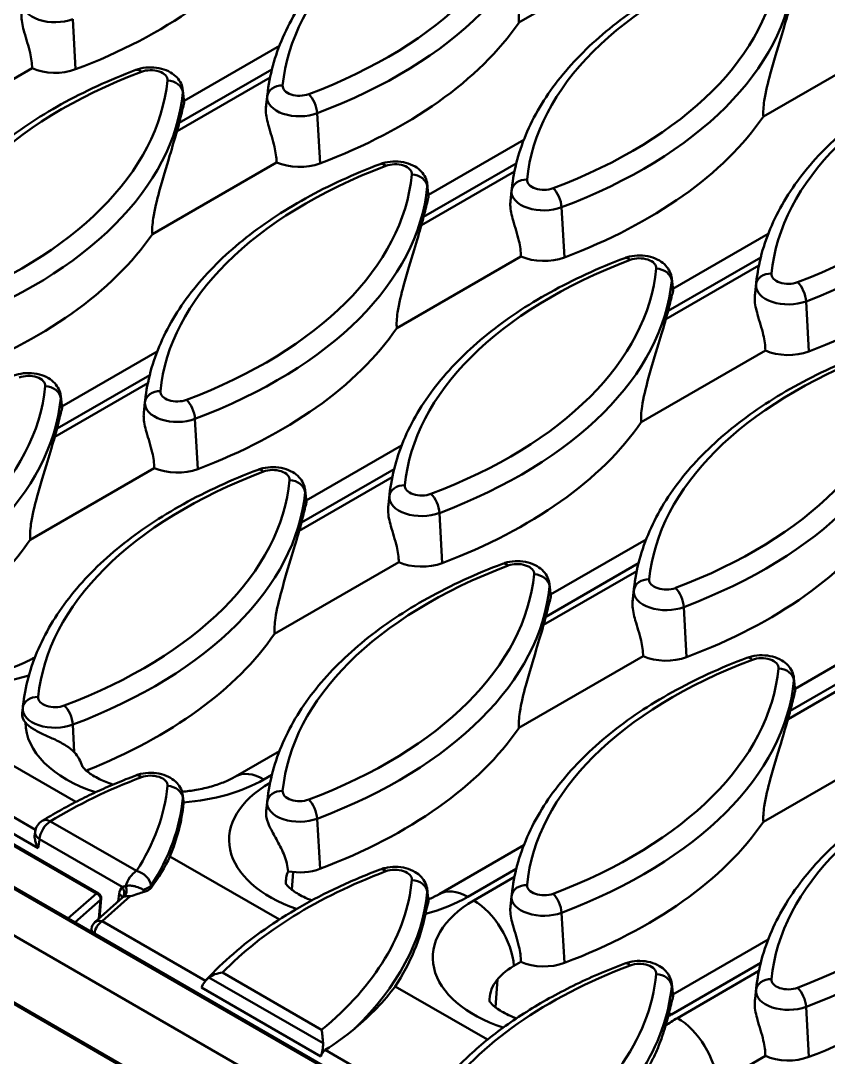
# Model space of a CAD drawing. Header units: millimetres. Extents: x 0 to 2774, y -40 to 1485.
# Drawn here: x 368.42 to 407.35, y 251.98 to 301.97 of the extents above; entities that cross this region are included whole.
import ezdxf

# ---------------------------------------------------------------- set-up
doc = ezdxf.new("R2010")
doc.units = ezdxf.units.MM
doc.header["$LTSCALE"] = 2.5
doc.layers.add('Sichtbar (ISO)', color=7, linetype='Continuous', lineweight=50)
doc.layers.add('Sichtbar schmal (ISO)', color=7, linetype='Continuous', lineweight=50)

msp = doc.modelspace()

# ---------------------------------------------------------------- linework, layer by layer
at = {"layer": 'Sichtbar (ISO)'}
for p, q in [((452.933, 211.197), (276.157, 313.26)), ((274.087, 312.124), (450.864, 210.062)), ((392.441, 301.891), (398.427, 305.347)), ((376.29, 298.11), (380.888, 300.765)), ((404.226, 297.355), (410.212, 300.811)), ((362.978, 296.221), (368.964, 299.677)), ((376.235, 298.613), (376.298, 298.027)), ((380.307, 298.397), (380.255, 297.911)), ((388.075, 293.573), (392.674, 296.229)), ((374.764, 291.685), (380.75, 295.141)), ((388.021, 294.077), (388.084, 293.491)), ((392.092, 293.861), (392.04, 293.375)), ((399.86, 289.037), (404.459, 291.693)), ((386.549, 287.149), (392.535, 290.605)), ((399.806, 289.541), (399.869, 288.955)), ((403.877, 289.325), (403.825, 288.839)), ((370.397, 283.367), (374.996, 286.022)), ((398.334, 282.613), (404.32, 286.069)), ((370.343, 283.871), (370.406, 283.285)), ((374.415, 283.655), (374.362, 283.169)), ((382.182, 278.831), (386.781, 281.486)), ((368.871, 276.943), (374.857, 280.399)), ((382.128, 279.335), (382.191, 278.749)), ((386.2, 279.119), (386.148, 278.633)), ((393.967, 274.295), (398.566, 276.95)), ((380.656, 272.407), (386.642, 275.863)), ((393.913, 274.799), (393.976, 274.213)), ((397.985, 274.583), (397.933, 274.097)), ((405.752, 269.759), (410.351, 272.414)), ((368.949, 271.191), (369.103, 271.28)), ((392.441, 267.871), (398.427, 271.327)), ((405.698, 270.263), (405.761, 269.676)), ((368.522, 268.913), (368.495, 268.656)), ((364.396, 268.15), (371.07, 264.296)), ((378.77, 265.521), (380.888, 266.744)), ((404.226, 263.334), (410.212, 266.79)), ((372.172, 259.883), (361.16, 266.241)), ((376.235, 264.593), (376.263, 264.335)), ((380.307, 264.377), (380.262, 263.958)), ((369.092, 262.751), (369.108, 262.861)), ((388.591, 259.851), (392.674, 262.208)), ((375.613, 261.674), (380.886, 258.629)), ((388.021, 260.057), (388.077, 259.534)), ((373.321, 259.687), (371.987, 258.493)), ((372.218, 258.7), (372.296, 259.646)), ((392.092, 259.841), (392.04, 259.354)), ((371.825, 258.186), (371.805, 258.037)), ((399.86, 255.017), (404.459, 257.672)), ((392.193, 256.387), (392.535, 256.584)), ((399.806, 255.521), (399.869, 254.934)), ((386.472, 255.404), (390.922, 252.834)), ((403.877, 255.305), (403.825, 254.818)), ((402.014, 250.717), (404.32, 252.048))]:
    msp.add_line(p, q, dxfattribs=at)
for centre, radius, start, end in [((369.85, 262.75), 0.75, 121.6295, 171.5298), ((372.047, 259.667), 0.25, 355.3031, 60), ((372.321, 258.12), 0.5, 131.8371, 172.4491)]:
    msp.add_arc(centre, radius, start, end, dxfattribs=at)
for centre, major_axis, ratio, start_param, end_param in [((357.308, 311.756), (25.106, 0), 0.57735, 5.2921, 5.906759), ((369.093, 307.22), (25.106, 0), 0.57735, 5.2921, 5.906759), ((370.071, 300.501), (-1.806, 0), 0.57735, 0.911322, 2.150508), ((351.415, 299.055), (24.887, 0), 0.57735, 6.114898, 6.142932), ((380.878, 302.684), (25.106, 0), 0.57735, 5.2921, 5.906759), ((381.856, 295.965), (-1.806, 0), 0.57735, 0.911322, 2.150508), ((363.2, 294.519), (24.887, 0), 0.57735, 6.114898, 6.142932), ((392.663, 298.147), (25.106, 0), 0.57735, 5.2921, 5.906759), ((351.415, 297.013), (25.106, 0), 0.57735, 5.2921, 5.906759), ((393.641, 291.429), (-1.806, 0), 0.57735, 0.911322, 2.150508), ((374.985, 289.982), (24.887, 0), 0.57735, 6.114898, 6.142932), ((363.2, 292.477), (25.106, 0), 0.57735, 5.2921, 5.906759), ((405.426, 286.893), (-1.806, 0), 0.57735, 0.911322, 2.150508), ((374.985, 287.941), (25.106, 0), 0.57735, 5.2921, 5.906759), ((345.523, 284.312), (24.887, 0), 0.57735, 6.114898, 6.142932), ((375.964, 281.223), (-1.806, 0), 0.57735, 0.911322, 2.150508), ((386.771, 283.405), (25.106, 0), 0.57735, 5.2921, 5.906759), ((357.308, 279.776), (24.887, 0), 0.57735, 6.114898, 6.142932), ((345.523, 282.271), (25.106, 0), 0.57735, 5.426536, 5.906759), ((387.749, 276.687), (-1.806, 0), 0.57735, 0.911322, 2.150508), ((369.093, 275.24), (24.887, 0), 0.57735, 6.114898, 6.142932), ((357.308, 277.735), (25.106, 0), 0.57735, 5.316867, 5.906759), ((399.534, 272.151), (-1.806, 0), 0.57735, 0.911322, 2.150508), ((370.071, 268.522), (-1.587, 0), 0.57735, 6.227073, 6.73289), ((393.334, 267.767), (-24.887, 0), 0.57735, 6.221282, 6.227073), ((380.878, 270.704), (24.887, 0), 0.57735, 6.114898, 6.142932), ((369.093, 273.199), (25.106, 0), 0.57735, 5.2921, 5.906759), ((351.415, 265.034), (24.887, 0), 0.57735, 6.047136, 6.227073), ((374.679, 264.28), (1.587, 0), 0.57735, 6.227073, 6.282575), ((380.878, 268.663), (25.106, 0), 0.57735, 5.2921, 5.906759), ((351.53, 265.887), (-24.79, 1.501), 0.532612, 2.80889, 2.93216), ((385.201, 260.424), (-4, 0), 0.57735, 6.053053, 6.318229), ((381.856, 261.944), (-1.806, 0), 0.57735, 1.261491, 2.150508), ((363.2, 260.498), (24.887, 0), 0.57735, 5.92081, 6.172435), ((392.663, 264.127), (25.106, 0), 0.57735, 5.2921, 5.906759), ((393.641, 257.408), (-1.806, 0), 0.57735, 0.911322, 2.150508), ((395.022, 254.754), (-4, 0), 0.57735, 5.497787, 6.318229), ((363.316, 261.181), (-24.808, 1.502), 0.532612, 2.626455, 2.805448), ((374.985, 255.962), (24.887, 0), 0.57735, 6.111006, 6.14317), ((405.426, 252.872), (-1.806, 0), 0.57735, 0.911322, 2.150508)]:
    msp.add_ellipse(centre, major_axis=major_axis, ratio=ratio, start_param=start_param, end_param=end_param, dxfattribs=at)
for points, knots in [([(391.646, 309.805), (390.365, 309.32), (389.159, 308.766), (386.936, 307.533), (385.919, 306.854), (384.11, 305.389), (383.318, 304.603), (381.988, 302.945), (381.451, 302.073), (380.661, 300.269), (380.408, 299.338), (380.307, 298.397)], [2.9359057, 2.9359057, 2.9359057, 2.9359057, 3.121742, 3.121742, 3.3075784, 3.3075784, 3.4934147, 3.4934147, 3.6792511, 3.6792511, 3.8650875, 3.8650875, 3.8650875, 3.8650875]), ([(393.629, 306.854), (393.53, 306.518), (393.409, 306.111), (393.114, 305.129), (392.932, 304.539), (392.665, 303.553), (392.543, 303.071), (392.461, 302.512), (392.445, 302.372), (392.432, 302.113), (392.433, 301.993), (392.441, 301.891)], [3.485316, 3.485316, 3.485316, 3.485316, 3.831228, 3.831228, 4.242869, 4.242869, 4.503948, 4.503948, 4.581698, 4.581698, 4.653464, 4.653464, 4.653464, 4.653464]), ([(403.431, 305.269), (402.15, 304.784), (400.944, 304.23), (398.721, 302.997), (397.704, 302.318), (395.895, 300.853), (395.103, 300.067), (393.773, 298.409), (393.236, 297.537), (392.446, 295.733), (392.193, 294.801), (392.092, 293.861)], [2.9359057, 2.9359057, 2.9359057, 2.9359057, 3.121742, 3.121742, 3.3075784, 3.3075784, 3.4934147, 3.4934147, 3.6792511, 3.6792511, 3.8650875, 3.8650875, 3.8650875, 3.8650875]), ([(368.964, 299.677), (368.962, 299.912), (368.926, 300.167), (368.79, 300.757), (368.677, 301.095), (368.553, 301.533), (368.519, 301.663), (368.47, 301.917), (368.454, 302.04), (368.45, 302.208), (368.451, 302.267), (368.457, 302.325)], [0.0433649, 0.0433649, 0.0433649, 0.0433649, 0.199966, 0.199966, 0.399932, 0.399932, 0.4756007, 0.4756007, 0.5512693, 0.5512693, 0.5929939, 0.5929939, 0.5929939, 0.5929939]), ([(405.414, 302.318), (405.315, 301.982), (405.194, 301.575), (404.899, 300.592), (404.717, 300.002), (404.45, 299.017), (404.328, 298.535), (404.247, 297.976), (404.231, 297.836), (404.217, 297.577), (404.218, 297.457), (404.226, 297.355)], [3.485316, 3.485316, 3.485316, 3.485316, 3.831228, 3.831228, 4.242869, 4.242869, 4.503948, 4.503948, 4.581698, 4.581698, 4.653464, 4.653464, 4.653464, 4.653464]), ([(415.216, 300.732), (413.935, 300.248), (412.729, 299.694), (410.506, 298.46), (409.489, 297.781), (407.68, 296.317), (406.888, 295.531), (405.558, 293.873), (405.021, 293), (404.231, 291.197), (403.978, 290.265), (403.877, 289.325)], [2.9359057, 2.9359057, 2.9359057, 2.9359057, 3.121742, 3.121742, 3.3075784, 3.3075784, 3.4934147, 3.4934147, 3.6792511, 3.6792511, 3.8650875, 3.8650875, 3.8650875, 3.8650875]), ([(373.968, 299.598), (372.687, 299.114), (371.481, 298.56), (369.258, 297.326), (368.241, 296.647), (366.432, 295.183), (365.64, 294.397), (364.31, 292.739), (363.773, 291.866), (362.983, 290.063), (362.731, 289.131), (362.63, 288.191)], [2.9359057, 2.9359057, 2.9359057, 2.9359057, 3.121742, 3.121742, 3.3075784, 3.3075784, 3.4934147, 3.4934147, 3.6792511, 3.6792511, 3.8650875, 3.8650875, 3.8650875, 3.8650875]), ([(376.235, 298.613), (376.223, 298.729), (376.19, 298.841), (376.093, 299.052), (376.025, 299.148), (375.857, 299.332), (375.753, 299.412), (375.504, 299.56), (375.357, 299.617), (375.04, 299.7), (374.87, 299.722), (374.53, 299.725), (374.361, 299.707), (374.119, 299.65), (374.043, 299.627), (373.968, 299.598)], [0.847302, 0.847302, 0.847302, 0.847302, 1.046181, 1.046181, 1.270532, 1.270532, 1.556044, 1.556044, 1.929065, 1.929065, 2.339587, 2.339587, 2.746954, 2.746954, 2.935906, 2.935906, 2.935906, 2.935906]), ([(376.292, 297.978), (376.289, 297.968), (376.286, 297.958), (376.235, 297.776), (376.172, 297.511), (376.087, 297.165), (376.073, 297.107), (376.058, 297.046)], [0.7095826, 0.7095826, 0.7095826, 0.7095826, 0.7301099, 0.7301099, 1.0546565, 1.0546565, 1.1167, 1.1167, 1.1167, 1.1167]), ([(380.75, 295.141), (380.747, 295.376), (380.711, 295.631), (380.575, 296.221), (380.462, 296.559), (380.338, 296.997), (380.305, 297.127), (380.255, 297.38), (380.24, 297.504), (380.235, 297.672), (380.237, 297.731), (380.242, 297.789)], [0.0433649, 0.0433649, 0.0433649, 0.0433649, 0.199966, 0.199966, 0.399932, 0.399932, 0.4756007, 0.4756007, 0.5512693, 0.5512693, 0.5929939, 0.5929939, 0.5929939, 0.5929939]), ([(380.242, 297.789), (380.245, 297.819), (380.248, 297.848), (380.253, 297.889), (380.254, 297.9), (380.255, 297.911)], [0.70958265, 0.70958265, 0.70958265, 0.70958265, 0.73010989, 0.73010989, 0.73801389, 0.73801389, 0.73801389, 0.73801389]), ([(375.951, 296.648), (375.852, 296.312), (375.731, 295.905), (375.436, 294.922), (375.255, 294.332), (374.987, 293.347), (374.866, 292.865), (374.784, 292.306), (374.768, 292.166), (374.754, 291.907), (374.755, 291.787), (374.764, 291.685)], [3.485316, 3.485316, 3.485316, 3.485316, 3.831228, 3.831228, 4.242869, 4.242869, 4.503948, 4.503948, 4.581698, 4.581698, 4.653464, 4.653464, 4.653464, 4.653464]), ([(385.753, 295.062), (384.472, 294.578), (383.266, 294.024), (381.043, 292.79), (380.026, 292.111), (378.217, 290.646), (377.425, 289.861), (376.096, 288.203), (375.559, 287.33), (374.768, 285.527), (374.516, 284.595), (374.415, 283.655)], [2.9359057, 2.9359057, 2.9359057, 2.9359057, 3.121742, 3.121742, 3.3075784, 3.3075784, 3.4934147, 3.4934147, 3.6792511, 3.6792511, 3.8650875, 3.8650875, 3.8650875, 3.8650875]), ([(388.021, 294.077), (388.008, 294.193), (387.975, 294.305), (387.878, 294.516), (387.81, 294.612), (387.642, 294.796), (387.538, 294.876), (387.289, 295.023), (387.142, 295.081), (386.825, 295.164), (386.655, 295.186), (386.315, 295.189), (386.146, 295.171), (385.904, 295.114), (385.828, 295.091), (385.753, 295.062)], [0.847302, 0.847302, 0.847302, 0.847302, 1.046181, 1.046181, 1.270532, 1.270532, 1.556044, 1.556044, 1.929065, 1.929065, 2.339587, 2.339587, 2.746954, 2.746954, 2.935906, 2.935906, 2.935906, 2.935906]), ([(388.077, 293.442), (388.074, 293.432), (388.071, 293.422), (388.02, 293.24), (387.957, 292.975), (387.872, 292.629), (387.858, 292.57), (387.843, 292.51)], [0.7095826, 0.7095826, 0.7095826, 0.7095826, 0.7301099, 0.7301099, 1.0546565, 1.0546565, 1.1167, 1.1167, 1.1167, 1.1167]), ([(392.535, 290.605), (392.532, 290.84), (392.496, 291.095), (392.361, 291.685), (392.247, 292.023), (392.123, 292.461), (392.09, 292.591), (392.04, 292.844), (392.025, 292.967), (392.02, 293.136), (392.022, 293.195), (392.027, 293.253)], [0.0433649, 0.0433649, 0.0433649, 0.0433649, 0.199966, 0.199966, 0.399932, 0.399932, 0.4756007, 0.4756007, 0.5512693, 0.5512693, 0.5929939, 0.5929939, 0.5929939, 0.5929939]), ([(392.027, 293.253), (392.03, 293.283), (392.033, 293.312), (392.038, 293.353), (392.039, 293.364), (392.04, 293.375)], [0.70958265, 0.70958265, 0.70958265, 0.70958265, 0.73010989, 0.73010989, 0.73801389, 0.73801389, 0.73801389, 0.73801389]), ([(387.736, 292.112), (387.637, 291.776), (387.516, 291.369), (387.221, 290.386), (387.04, 289.796), (386.772, 288.811), (386.651, 288.329), (386.569, 287.77), (386.553, 287.629), (386.539, 287.37), (386.54, 287.251), (386.549, 287.149)], [3.485316, 3.485316, 3.485316, 3.485316, 3.831228, 3.831228, 4.242869, 4.242869, 4.503948, 4.503948, 4.581698, 4.581698, 4.653464, 4.653464, 4.653464, 4.653464]), ([(397.538, 290.526), (396.257, 290.042), (395.051, 289.488), (392.828, 288.254), (391.812, 287.575), (390.003, 286.11), (389.21, 285.325), (387.881, 283.667), (387.344, 282.794), (386.553, 280.991), (386.301, 280.059), (386.2, 279.119)], [2.9359057, 2.9359057, 2.9359057, 2.9359057, 3.121742, 3.121742, 3.3075784, 3.3075784, 3.4934147, 3.4934147, 3.6792511, 3.6792511, 3.8650875, 3.8650875, 3.8650875, 3.8650875]), ([(399.806, 289.541), (399.793, 289.657), (399.761, 289.769), (399.663, 289.98), (399.596, 290.076), (399.427, 290.26), (399.323, 290.34), (399.074, 290.487), (398.927, 290.545), (398.61, 290.628), (398.44, 290.65), (398.1, 290.653), (397.931, 290.635), (397.689, 290.577), (397.613, 290.555), (397.538, 290.526)], [0.847302, 0.847302, 0.847302, 0.847302, 1.046181, 1.046181, 1.270532, 1.270532, 1.556044, 1.556044, 1.929065, 1.929065, 2.339587, 2.339587, 2.746954, 2.746954, 2.935906, 2.935906, 2.935906, 2.935906]), ([(399.863, 288.906), (399.86, 288.896), (399.857, 288.886), (399.805, 288.704), (399.742, 288.439), (399.658, 288.092), (399.643, 288.034), (399.629, 287.974)], [0.7095826, 0.7095826, 0.7095826, 0.7095826, 0.7301099, 0.7301099, 1.0546565, 1.0546565, 1.1167, 1.1167, 1.1167, 1.1167]), ([(404.32, 286.069), (404.317, 286.304), (404.281, 286.559), (404.146, 287.149), (404.032, 287.487), (403.909, 287.925), (403.875, 288.055), (403.825, 288.308), (403.81, 288.431), (403.805, 288.6), (403.807, 288.659), (403.813, 288.717)], [0.0433649, 0.0433649, 0.0433649, 0.0433649, 0.199966, 0.199966, 0.399932, 0.399932, 0.4756007, 0.4756007, 0.5512693, 0.5512693, 0.5929939, 0.5929939, 0.5929939, 0.5929939]), ([(403.813, 288.717), (403.816, 288.747), (403.819, 288.776), (403.823, 288.817), (403.824, 288.828), (403.825, 288.839)], [0.70958265, 0.70958265, 0.70958265, 0.70958265, 0.73010989, 0.73010989, 0.73801389, 0.73801389, 0.73801389, 0.73801389]), ([(399.521, 287.576), (399.422, 287.24), (399.302, 286.833), (399.006, 285.85), (398.825, 285.26), (398.557, 284.275), (398.436, 283.793), (398.354, 283.234), (398.338, 283.093), (398.324, 282.834), (398.325, 282.715), (398.334, 282.613)], [3.485316, 3.485316, 3.485316, 3.485316, 3.831228, 3.831228, 4.242869, 4.242869, 4.503948, 4.503948, 4.581698, 4.581698, 4.653464, 4.653464, 4.653464, 4.653464]), ([(409.323, 285.99), (408.042, 285.506), (406.836, 284.952), (404.613, 283.718), (403.597, 283.039), (401.788, 281.574), (400.995, 280.788), (399.666, 279.13), (399.129, 278.258), (398.339, 276.454), (398.086, 275.523), (397.985, 274.583)], [2.9359057, 2.9359057, 2.9359057, 2.9359057, 3.121742, 3.121742, 3.3075784, 3.3075784, 3.4934147, 3.4934147, 3.6792511, 3.6792511, 3.8650875, 3.8650875, 3.8650875, 3.8650875]), ([(370.343, 283.871), (370.33, 283.987), (370.298, 284.099), (370.2, 284.309), (370.133, 284.406), (369.965, 284.59), (369.86, 284.669), (369.612, 284.817), (369.464, 284.875), (369.147, 284.958), (368.977, 284.98), (368.638, 284.983), (368.468, 284.965), (368.226, 284.907), (368.15, 284.884), (368.076, 284.856)], [0.847302, 0.847302, 0.847302, 0.847302, 1.046181, 1.046181, 1.270532, 1.270532, 1.556044, 1.556044, 1.929065, 1.929065, 2.339587, 2.339587, 2.746954, 2.746954, 2.935906, 2.935906, 2.935906, 2.935906]), ([(370.4, 283.236), (370.397, 283.226), (370.394, 283.215), (370.342, 283.034), (370.279, 282.769), (370.195, 282.422), (370.181, 282.364), (370.166, 282.304)], [0.7095826, 0.7095826, 0.7095826, 0.7095826, 0.7301099, 0.7301099, 1.0546565, 1.0546565, 1.1167, 1.1167, 1.1167, 1.1167]), ([(374.857, 280.399), (374.854, 280.634), (374.818, 280.889), (374.683, 281.479), (374.569, 281.817), (374.446, 282.255), (374.412, 282.385), (374.362, 282.638), (374.347, 282.761), (374.342, 282.929), (374.344, 282.989), (374.35, 283.047)], [0.0433649, 0.0433649, 0.0433649, 0.0433649, 0.199966, 0.199966, 0.399932, 0.399932, 0.4756007, 0.4756007, 0.5512693, 0.5512693, 0.5929939, 0.5929939, 0.5929939, 0.5929939]), ([(374.35, 283.047), (374.353, 283.077), (374.356, 283.106), (374.36, 283.146), (374.361, 283.158), (374.362, 283.169)], [0.70958265, 0.70958265, 0.70958265, 0.70958265, 0.73010989, 0.73010989, 0.73801389, 0.73801389, 0.73801389, 0.73801389]), ([(370.059, 281.906), (369.96, 281.569), (369.839, 281.162), (369.543, 280.18), (369.362, 279.59), (369.095, 278.605), (368.973, 278.123), (368.891, 277.564), (368.875, 277.423), (368.861, 277.164), (368.862, 277.045), (368.871, 276.943)], [3.485316, 3.485316, 3.485316, 3.485316, 3.831228, 3.831228, 4.242869, 4.242869, 4.503948, 4.503948, 4.581698, 4.581698, 4.653464, 4.653464, 4.653464, 4.653464]), ([(382.128, 279.335), (382.116, 279.451), (382.083, 279.563), (381.986, 279.773), (381.918, 279.869), (381.75, 280.054), (381.645, 280.133), (381.397, 280.281), (381.249, 280.339), (380.932, 280.422), (380.762, 280.443), (380.423, 280.447), (380.253, 280.429), (380.011, 280.371), (379.935, 280.348), (379.861, 280.32)], [0.847302, 0.847302, 0.847302, 0.847302, 1.046181, 1.046181, 1.270532, 1.270532, 1.556044, 1.556044, 1.929065, 1.929065, 2.339587, 2.339587, 2.746954, 2.746954, 2.935906, 2.935906, 2.935906, 2.935906]), ([(379.861, 280.32), (378.58, 279.836), (377.373, 279.281), (375.151, 278.048), (374.134, 277.369), (372.325, 275.904), (371.532, 275.118), (370.203, 273.46), (369.666, 272.588), (368.876, 270.784), (368.623, 269.853), (368.522, 268.913)], [2.9359057, 2.9359057, 2.9359057, 2.9359057, 3.121742, 3.121742, 3.3075784, 3.3075784, 3.4934147, 3.4934147, 3.6792511, 3.6792511, 3.8650875, 3.8650875, 3.8650875, 3.8650875]), ([(382.185, 278.7), (382.182, 278.69), (382.179, 278.679), (382.127, 278.498), (382.064, 278.233), (381.98, 277.886), (381.966, 277.828), (381.951, 277.768)], [0.7095826, 0.7095826, 0.7095826, 0.7095826, 0.7301099, 0.7301099, 1.0546565, 1.0546565, 1.1167, 1.1167, 1.1167, 1.1167]), ([(386.642, 275.863), (386.639, 276.098), (386.603, 276.353), (386.468, 276.943), (386.354, 277.281), (386.231, 277.719), (386.197, 277.849), (386.147, 278.102), (386.132, 278.225), (386.127, 278.393), (386.129, 278.453), (386.135, 278.511)], [0.0433649, 0.0433649, 0.0433649, 0.0433649, 0.199966, 0.199966, 0.399932, 0.399932, 0.4756007, 0.4756007, 0.5512693, 0.5512693, 0.5929939, 0.5929939, 0.5929939, 0.5929939]), ([(386.135, 278.511), (386.138, 278.54), (386.141, 278.57), (386.145, 278.61), (386.146, 278.622), (386.148, 278.633)], [0.70958265, 0.70958265, 0.70958265, 0.70958265, 0.73010989, 0.73010989, 0.73801389, 0.73801389, 0.73801389, 0.73801389]), ([(381.844, 277.37), (381.745, 277.033), (381.624, 276.626), (381.328, 275.644), (381.147, 275.054), (380.88, 274.069), (380.758, 273.587), (380.676, 273.028), (380.66, 272.887), (380.647, 272.628), (380.648, 272.509), (380.656, 272.407)], [3.485316, 3.485316, 3.485316, 3.485316, 3.831228, 3.831228, 4.242869, 4.242869, 4.503948, 4.503948, 4.581698, 4.581698, 4.653464, 4.653464, 4.653464, 4.653464]), ([(391.646, 275.784), (390.365, 275.3), (389.159, 274.745), (386.936, 273.512), (385.919, 272.833), (384.11, 271.368), (383.318, 270.582), (381.988, 268.924), (381.451, 268.052), (380.661, 266.248), (380.408, 265.317), (380.307, 264.377)], [2.9359057, 2.9359057, 2.9359057, 2.9359057, 3.121742, 3.121742, 3.3075784, 3.3075784, 3.4934147, 3.4934147, 3.6792511, 3.6792511, 3.8650875, 3.8650875, 3.8650875, 3.8650875]), ([(393.913, 274.799), (393.901, 274.915), (393.868, 275.026), (393.771, 275.237), (393.703, 275.333), (393.535, 275.517), (393.43, 275.597), (393.182, 275.745), (393.034, 275.803), (392.718, 275.886), (392.547, 275.907), (392.208, 275.911), (392.038, 275.893), (391.796, 275.835), (391.721, 275.812), (391.646, 275.784)], [0.847302, 0.847302, 0.847302, 0.847302, 1.046181, 1.046181, 1.270532, 1.270532, 1.556044, 1.556044, 1.929065, 1.929065, 2.339587, 2.339587, 2.746954, 2.746954, 2.935906, 2.935906, 2.935906, 2.935906]), ([(393.97, 274.164), (393.967, 274.154), (393.964, 274.143), (393.912, 273.962), (393.849, 273.696), (393.765, 273.35), (393.751, 273.292), (393.736, 273.231)], [0.7095826, 0.7095826, 0.7095826, 0.7095826, 0.7301099, 0.7301099, 1.0546565, 1.0546565, 1.1167, 1.1167, 1.1167, 1.1167]), ([(398.427, 271.327), (398.424, 271.562), (398.389, 271.817), (398.253, 272.407), (398.139, 272.745), (398.016, 273.183), (397.982, 273.313), (397.933, 273.566), (397.917, 273.689), (397.912, 273.857), (397.914, 273.917), (397.92, 273.975)], [0.0433649, 0.0433649, 0.0433649, 0.0433649, 0.199966, 0.199966, 0.399932, 0.399932, 0.4756007, 0.4756007, 0.5512693, 0.5512693, 0.5929939, 0.5929939, 0.5929939, 0.5929939]), ([(397.92, 273.975), (397.923, 274.004), (397.926, 274.034), (397.93, 274.074), (397.932, 274.086), (397.933, 274.097)], [0.70958265, 0.70958265, 0.70958265, 0.70958265, 0.73010989, 0.73010989, 0.73801389, 0.73801389, 0.73801389, 0.73801389]), ([(393.629, 272.833), (393.53, 272.497), (393.409, 272.09), (393.114, 271.108), (392.932, 270.518), (392.665, 269.532), (392.543, 269.05), (392.461, 268.492), (392.445, 268.351), (392.432, 268.092), (392.433, 267.973), (392.441, 267.871)], [3.485316, 3.485316, 3.485316, 3.485316, 3.831228, 3.831228, 4.242869, 4.242869, 4.503948, 4.503948, 4.581698, 4.581698, 4.653464, 4.653464, 4.653464, 4.653464]), ([(361.544, 271.711), (361.544, 271.711), (361.587, 271.63), (361.828, 271.412), (361.982, 271.298), (362.393, 271.063), (362.652, 270.943), (363.269, 270.724), (363.632, 270.627), (364.43, 270.482), (364.866, 270.436), (365.759, 270.411), (366.215, 270.433), (367.082, 270.542), (367.492, 270.628), (368.21, 270.841), (368.521, 270.967), (368.836, 271.128), (368.894, 271.159), (368.949, 271.191)], [4.199063, 4.199063, 4.199063, 4.199063, 4.496327, 4.496327, 4.717841, 4.717841, 4.946765, 4.946765, 5.19141, 5.19141, 5.44899, 5.44899, 5.712383, 5.712383, 5.972998, 5.972998, 6.222333, 6.222333, 6.283185, 6.283185, 6.283185, 6.283185]), ([(403.431, 271.248), (402.15, 270.764), (400.944, 270.209), (398.721, 268.976), (397.704, 268.297), (395.895, 266.832), (395.103, 266.046), (393.773, 264.388), (393.236, 263.516), (392.446, 261.712), (392.193, 260.781), (392.092, 259.841)], [2.9359057, 2.9359057, 2.9359057, 2.9359057, 3.121742, 3.121742, 3.3075784, 3.3075784, 3.4934147, 3.4934147, 3.6792511, 3.6792511, 3.8650875, 3.8650875, 3.8650875, 3.8650875]), ([(405.698, 270.263), (405.686, 270.379), (405.653, 270.49), (405.556, 270.701), (405.488, 270.797), (405.32, 270.981), (405.216, 271.061), (404.967, 271.209), (404.819, 271.267), (404.503, 271.35), (404.332, 271.371), (403.993, 271.375), (403.824, 271.357), (403.582, 271.299), (403.506, 271.276), (403.431, 271.248)], [0.847302, 0.847302, 0.847302, 0.847302, 1.046181, 1.046181, 1.270532, 1.270532, 1.556044, 1.556044, 1.929065, 1.929065, 2.339587, 2.339587, 2.746954, 2.746954, 2.935906, 2.935906, 2.935906, 2.935906]), ([(405.755, 269.628), (405.752, 269.618), (405.749, 269.607), (405.697, 269.425), (405.634, 269.16), (405.55, 268.814), (405.536, 268.756), (405.521, 268.695)], [0.7095826, 0.7095826, 0.7095826, 0.7095826, 0.7301099, 0.7301099, 1.0546565, 1.0546565, 1.1167, 1.1167, 1.1167, 1.1167]), ([(371, 266.695), (370.89, 266.809), (370.759, 266.913), (370.446, 267.114), (370.266, 267.208), (369.889, 267.387), (369.702, 267.468), (369.334, 267.64), (369.161, 267.727), (368.857, 267.916), (368.732, 268.016), (368.641, 268.123)], [-0.6332919, -0.6332919, -0.6332919, -0.6332919, -0.5050891, -0.5050891, -0.3704754, -0.3704754, -0.2477126, -0.2477126, -0.1244713, -0.1244713, 0, 0, 0, 0]), ([(405.414, 268.297), (405.315, 267.961), (405.194, 267.554), (404.899, 266.572), (404.717, 265.982), (404.45, 264.996), (404.328, 264.514), (404.247, 263.956), (404.231, 263.815), (404.217, 263.556), (404.218, 263.437), (404.226, 263.334)], [3.485316, 3.485316, 3.485316, 3.485316, 3.831228, 3.831228, 4.242869, 4.242869, 4.503948, 4.503948, 4.581698, 4.581698, 4.653464, 4.653464, 4.653464, 4.653464]), ([(371.37, 266.033), (371.337, 266.152), (371.293, 266.263), (371.172, 266.489), (371.092, 266.599), (371, 266.695)], [-0.4833073, -0.4833073, -0.4833073, -0.4833073, -0.3904475, -0.3904475, -0.2810447, -0.2810447, -0.2810447, -0.2810447]), ([(415.216, 266.712), (413.935, 266.228), (412.729, 265.673), (410.506, 264.44), (409.489, 263.761), (407.68, 262.296), (406.888, 261.51), (405.558, 259.852), (405.021, 258.98), (404.231, 257.176), (403.978, 256.245), (403.877, 255.305)], [2.9359057, 2.9359057, 2.9359057, 2.9359057, 3.121742, 3.121742, 3.3075784, 3.3075784, 3.4934147, 3.4934147, 3.6792511, 3.6792511, 3.8650875, 3.8650875, 3.8650875, 3.8650875]), ([(371.365, 266.041), (371.365, 266.041), (371.372, 266.028), (371.428, 265.951), (371.513, 265.854), (371.795, 265.636), (371.981, 265.517), (372.402, 265.308), (372.621, 265.217), (372.864, 265.135)], [4.1990628, 4.1990628, 4.1990628, 4.1990628, 4.3250479, 4.3250479, 4.566852, 4.566852, 4.7885364, 4.7885364, 4.9701983, 4.9701983, 4.9701983, 4.9701983]), ([(373.968, 265.578), (373.64, 265.454), (373.317, 265.325), (372.681, 265.059), (372.368, 264.921), (371.754, 264.638), (371.452, 264.491), (370.861, 264.19), (370.571, 264.036), (370.004, 263.718), (369.727, 263.555), (369.456, 263.389)], [2.9359057, 2.9359057, 2.9359057, 2.9359057, 2.9835044, 2.9835044, 3.0311031, 3.0311031, 3.0787018, 3.0787018, 3.1263006, 3.1263006, 3.1738993, 3.1738993, 3.1738993, 3.1738993]), ([(376.235, 264.593), (376.223, 264.709), (376.19, 264.82), (376.093, 265.031), (376.025, 265.127), (375.857, 265.311), (375.753, 265.391), (375.504, 265.539), (375.357, 265.596), (375.04, 265.68), (374.87, 265.701), (374.53, 265.704), (374.361, 265.686), (374.119, 265.629), (374.043, 265.606), (373.968, 265.578)], [0.847302, 0.847302, 0.847302, 0.847302, 1.046181, 1.046181, 1.270532, 1.270532, 1.556044, 1.556044, 1.929065, 1.929065, 2.339587, 2.339587, 2.746954, 2.746954, 2.935906, 2.935906, 2.935906, 2.935906]), ([(376.195, 264.787), (376.429, 264.809), (376.659, 264.84), (377.139, 264.925), (377.387, 264.983), (377.85, 265.115), (378.065, 265.191), (378.452, 265.351), (378.624, 265.436), (378.77, 265.521)], [5.657149, 5.657149, 5.657149, 5.657149, 5.7961465, 5.7961465, 5.9584928, 5.9584928, 6.120839, 6.120839, 6.2831853, 6.2831853, 6.2831853, 6.2831853]), ([(381.306, 260.951), (381.288, 261.198), (381.228, 261.446), (381.039, 261.948), (380.916, 262.187), (380.671, 262.632), (380.558, 262.828), (380.376, 263.199), (380.307, 263.371), (380.249, 263.648), (380.242, 263.754), (380.252, 263.854)], [-0.8028568, -0.8028568, -0.8028568, -0.8028568, -0.6584977, -0.6584977, -0.5104137, -0.5104137, -0.376274, -0.376274, -0.2487387, -0.2487387, -0.1636319, -0.1636319, -0.1636319, -0.1636319]), ([(369.092, 262.751), (369.09, 262.741), (369.089, 262.731), (369.08, 262.644), (369.087, 262.559), (369.117, 262.406), (369.137, 262.339), (369.188, 262.204), (369.219, 262.137), (369.256, 262.071), (369.257, 262.07), (369.257, 262.069)], [-0.1520548, -0.1520548, -0.1520548, -0.1520548, -0.1446303, -0.1446303, -0.0885163, -0.0885163, -0.0448317, -0.0448317, 0, 0, 0.0006727, 0.0006727, 0.0006727, 0.0006727]), ([(385.753, 261.042), (385.058, 260.779), (384.385, 260.496), (383.09, 259.89), (382.467, 259.568), (381.279, 258.887), (380.713, 258.529), (379.644, 257.779), (379.14, 257.387), (378.201, 256.573), (377.765, 256.151), (377.365, 255.715)], [2.9359057, 2.9359057, 2.9359057, 2.9359057, 3.0367217, 3.0367217, 3.1375378, 3.1375378, 3.2383538, 3.2383538, 3.3391699, 3.3391699, 3.4399859, 3.4399859, 3.4399859, 3.4399859]), ([(388.021, 260.057), (388.008, 260.173), (387.975, 260.284), (387.878, 260.495), (387.81, 260.591), (387.642, 260.775), (387.538, 260.855), (387.289, 261.003), (387.142, 261.06), (386.825, 261.144), (386.655, 261.165), (386.315, 261.168), (386.146, 261.15), (385.904, 261.093), (385.828, 261.07), (385.753, 261.042)], [0.847302, 0.847302, 0.847302, 0.847302, 1.046181, 1.046181, 1.270532, 1.270532, 1.556044, 1.556044, 1.929065, 1.929065, 2.339587, 2.339587, 2.746954, 2.746954, 2.935906, 2.935906, 2.935906, 2.935906]), ([(374.362, 259.964), (374.353, 259.961), (374.345, 259.958), (374.254, 259.925), (374.152, 259.89), (373.936, 259.818), (373.817, 259.782), (373.701, 259.754), (373.7, 259.753), (373.699, 259.753)], [0.0276111, 0.0276111, 0.0276111, 0.0276111, 0.0340965, 0.0340965, 0.0983497, 0.0983497, 0.1925883, 0.1925883, 0.1935931, 0.1935931, 0.1935931, 0.1935931]), ([(374.325, 260.067), (374.325, 260.066), (374.325, 260.066), (374.338, 260.031), (374.349, 259.997), (374.362, 259.964)], [-0.00057005, -0.00057005, -0.00057005, -0.00057005, 0, 0, 0.02527959, 0.02527959, 0.02527959, 0.02527959]), ([(374.362, 259.964), (374.431, 259.981), (374.493, 260.004), (374.613, 260.067), (374.665, 260.109), (374.7, 260.156)], [-0.1055366, -0.1055366, -0.1055366, -0.1055366, -0.0583954, -0.0583954, 0, 0, 0, 0]), ([(381.186, 260.371), (381.186, 260.371), (381.187, 260.371), (381.193, 260.358), (381.23, 260.297), (381.411, 260.12), (381.55, 260.009), (381.929, 259.777), (382.171, 259.657), (382.452, 259.549)], [4.1990628, 4.1990628, 4.1990628, 4.1990628, 4.226799, 4.226799, 4.4620125, 4.4620125, 4.6847309, 4.6847309, 4.9102173, 4.9102173, 4.9102173, 4.9102173]), ([(373.325, 259.691), (373.325, 259.691), (373.325, 259.691), (373.324, 259.69), (373.324, 259.69), (373.323, 259.689), (373.323, 259.689), (373.322, 259.688), (373.322, 259.688), (373.322, 259.688), (373.321, 259.687), (373.321, 259.687)], [0.32553392, 0.32553392, 0.32553392, 0.32553392, 0.32819162, 0.32819162, 0.33084932, 0.33084932, 0.33350702, 0.33350702, 0.33616472, 0.33616472, 0.33882242, 0.33882242, 0.33882242, 0.33882242]), ([(373.325, 259.691), (373.327, 259.693), (373.328, 259.695), (373.328, 259.695), (373.328, 259.695), (373.328, 259.695)], [-0.5233686, -0.5233686, -0.5233686, -0.5233686, -0.4228944, -0.4228944, -0.4156216, -0.4156216, -0.4156216, -0.4156216]), ([(388.07, 259.597), (388.088, 259.604), (388.105, 259.612), (388.166, 259.638), (388.209, 259.657), (388.292, 259.695), (388.333, 259.714), (388.411, 259.753), (388.449, 259.773), (388.522, 259.812), (388.557, 259.831), (388.591, 259.851)], [6.1182184, 6.1182184, 6.1182184, 6.1182184, 6.1329599, 6.1329599, 6.1705163, 6.1705163, 6.2080726, 6.2080726, 6.245629, 6.245629, 6.2831853, 6.2831853, 6.2831853, 6.2831853]), ([(392.535, 256.584), (392.532, 256.819), (392.496, 257.075), (392.361, 257.664), (392.247, 258.003), (392.123, 258.44), (392.09, 258.57), (392.04, 258.824), (392.025, 258.947), (392.02, 259.115), (392.022, 259.174), (392.027, 259.232)], [0.0433649, 0.0433649, 0.0433649, 0.0433649, 0.199966, 0.199966, 0.399932, 0.399932, 0.4756007, 0.4756007, 0.5512693, 0.5512693, 0.5929939, 0.5929939, 0.5929939, 0.5929939]), ([(392.027, 259.232), (392.03, 259.262), (392.033, 259.291), (392.038, 259.332), (392.039, 259.343), (392.04, 259.354)], [0.70958265, 0.70958265, 0.70958265, 0.70958265, 0.73010989, 0.73010989, 0.73801389, 0.73801389, 0.73801389, 0.73801389]), ([(397.538, 256.506), (396.674, 256.179), (395.845, 255.821), (394.265, 255.045), (393.516, 254.627), (392.108, 253.738), (391.451, 253.267), (390.238, 252.275), (389.682, 251.756), (388.684, 250.674), (388.24, 250.112), (387.857, 249.533)], [2.9359057, 2.9359057, 2.9359057, 2.9359057, 3.0612327, 3.0612327, 3.1865597, 3.1865597, 3.3118867, 3.3118867, 3.4372137, 3.4372137, 3.5625408, 3.5625408, 3.5625408, 3.5625408]), ([(399.806, 255.521), (399.793, 255.637), (399.761, 255.748), (399.663, 255.959), (399.596, 256.055), (399.427, 256.239), (399.323, 256.319), (399.074, 256.467), (398.927, 256.524), (398.61, 256.608), (398.44, 256.629), (398.1, 256.632), (397.931, 256.614), (397.689, 256.557), (397.613, 256.534), (397.538, 256.506)], [0.847302, 0.847302, 0.847302, 0.847302, 1.046181, 1.046181, 1.270532, 1.270532, 1.556044, 1.556044, 1.929065, 1.929065, 2.339587, 2.339587, 2.746954, 2.746954, 2.935906, 2.935906, 2.935906, 2.935906]), ([(377.492, 255.832), (377.578, 255.896), (377.677, 255.947), (377.898, 256.028), (378.022, 256.055), (378.146, 256.065), (378.147, 256.065), (378.148, 256.065)], [-0.1417215, -0.1417215, -0.1417215, -0.1417215, -0.0746387, -0.0746387, 0, 0, 0.0006036, 0.0006036, 0.0006036, 0.0006036]), ([(377.127, 255.345), (377.171, 255.442), (377.227, 255.539), (377.342, 255.694), (377.416, 255.775), (377.492, 255.832)], [0.0284102, 0.0284102, 0.0284102, 0.0284102, 0.087676, 0.087676, 0.1444904, 0.1444904, 0.1444904, 0.1444904]), ([(391.007, 254.701), (391.007, 254.701), (391.007, 254.701), (391.012, 254.691), (391.045, 254.636), (391.214, 254.466), (391.348, 254.356), (391.719, 254.124), (391.956, 254.003), (392.263, 253.883), (392.291, 253.872), (392.319, 253.862)], [4.1990628, 4.1990628, 4.1990628, 4.1990628, 4.2209786, 4.2209786, 4.4503718, 4.4503718, 4.6737424, 4.6737424, 4.89996, 4.89996, 4.9222614, 4.9222614, 4.9222614, 4.9222614]), ([(399.863, 254.885), (399.86, 254.875), (399.857, 254.865), (399.805, 254.683), (399.742, 254.418), (399.67, 254.121), (399.668, 254.115), (399.667, 254.11)], [0.7095826, 0.7095826, 0.7095826, 0.7095826, 0.7301099, 0.7301099, 1.0546565, 1.0546565, 1.0612659, 1.0612659, 1.0612659, 1.0612659]), ([(404.32, 252.048), (404.317, 252.283), (404.281, 252.539), (404.146, 253.128), (404.032, 253.467), (403.909, 253.904), (403.875, 254.034), (403.825, 254.288), (403.81, 254.411), (403.805, 254.579), (403.807, 254.638), (403.813, 254.696)], [0.0433649, 0.0433649, 0.0433649, 0.0433649, 0.199966, 0.199966, 0.399932, 0.399932, 0.4756007, 0.4756007, 0.5512693, 0.5512693, 0.5929939, 0.5929939, 0.5929939, 0.5929939]), ([(403.813, 254.696), (403.816, 254.726), (403.819, 254.755), (403.823, 254.796), (403.824, 254.807), (403.825, 254.818)], [0.70958265, 0.70958265, 0.70958265, 0.70958265, 0.73010989, 0.73010989, 0.73801389, 0.73801389, 0.73801389, 0.73801389]), ([(399.505, 253.5), (399.456, 253.338), (399.403, 253.167), (399.293, 252.841), (399.236, 252.682), (399.097, 252.328), (399.014, 252.142), (398.827, 251.766), (398.727, 251.591), (398.471, 251.176), (398.313, 250.947), (398.144, 250.7)], [-0.991078, -0.991078, -0.991078, -0.991078, -0.8220237, -0.8220237, -0.6684605, -0.6684605, -0.4742175, -0.4742175, -0.2754667, -0.2754667, 0, 0, 0, 0]), ([(382.925, 253.307), (382.925, 253.306), (382.926, 253.306), (382.938, 253.222), (382.95, 253.123), (382.973, 252.898), (382.983, 252.778), (382.991, 252.657)], [-0.1542132, -0.1542132, -0.1542132, -0.1542132, -0.1536092, -0.1536092, -0.078064, -0.078064, 0, 0, 0, 0]), ([(382.991, 252.657), (382.998, 252.55), (382.988, 252.426), (382.95, 252.227), (382.921, 252.121), (382.882, 252.023)], [0.9326268, 0.9326268, 0.9326268, 0.9326268, 0.9989118, 0.9989118, 1.0578383, 1.0578383, 1.0578383, 1.0578383]), ([(382.882, 252.023), (382.894, 252.054), (382.907, 252.084), (382.944, 252.163), (382.971, 252.209), (383.03, 252.285), (383.062, 252.315), (383.096, 252.337)], [-0.09269677, -0.09269677, -0.09269677, -0.09269677, -0.07259432, -0.07259432, -0.03770441, -0.03770441, -0.0044076, -0.0044076, -0.0044076, -0.0044076])]:
    msp.add_open_spline(points, degree=3, knots=knots, dxfattribs=at)
for points in [[(376.298, 298.027), (376.3, 298.014), (376.298, 297.997), (376.292, 297.978)], [(388.084, 293.491), (388.085, 293.478), (388.083, 293.461), (388.077, 293.442)], [(399.869, 288.955), (399.87, 288.942), (399.868, 288.925), (399.863, 288.906)], [(370.406, 283.285), (370.407, 283.271), (370.405, 283.255), (370.4, 283.236)], [(382.191, 278.749), (382.192, 278.735), (382.191, 278.719), (382.185, 278.7)], [(393.976, 274.213), (393.977, 274.199), (393.976, 274.183), (393.97, 274.164)], [(405.761, 269.676), (405.763, 269.663), (405.761, 269.647), (405.755, 269.628)], [(376.263, 264.335), (376.265, 264.317), (376.266, 264.298), (376.266, 264.279)], [(380.252, 263.854), (380.255, 263.889), (380.259, 263.923), (380.262, 263.958)], [(388.07, 259.489), (388.032, 259.37), (387.987, 259.176), (387.935, 258.91)], [(388.077, 259.534), (388.078, 259.521), (388.076, 259.506), (388.07, 259.489)], [(399.869, 254.934), (399.87, 254.921), (399.868, 254.905), (399.863, 254.885)], [(399.667, 254.11), (399.655, 254.06), (399.642, 254.009), (399.629, 253.956)], [(383.096, 252.337), (383.616, 252.667), (384.092, 253.016), (384.51, 253.364)]]:
    msp.add_open_spline(points, degree=3, dxfattribs=at)
at = {"layer": 'Sichtbar schmal (ISO)'}
for p, q in [((276.032, 313.247), (452.808, 211.185)), ((273.38, 309.234), (450.157, 207.172)), ((450.166, 207.241), (273.389, 309.303)), ((370.926, 302.047), (371.06, 299.629)), ((376.058, 297.046), (380.526, 299.625)), ((380.438, 299.239), (375.951, 296.648)), ((376.236, 298.507), (376.292, 297.978)), ((380.299, 298.314), (380.242, 297.789)), ((382.711, 297.51), (382.846, 295.093)), ((387.843, 292.51), (392.311, 295.089)), ((392.223, 294.703), (387.736, 292.112)), ((388.021, 293.971), (388.077, 293.442)), ((392.084, 293.778), (392.027, 293.253)), ((394.496, 292.974), (394.631, 290.557)), ((399.629, 287.974), (404.096, 290.553)), ((404.009, 290.166), (399.521, 287.576)), ((399.806, 289.435), (399.863, 288.906)), ((403.869, 289.242), (403.813, 288.717)), ((406.281, 288.438), (406.416, 286.021)), ((374.546, 284.496), (370.059, 281.906)), ((370.166, 282.304), (374.634, 284.883)), ((370.343, 283.765), (370.4, 283.236)), ((374.406, 283.572), (374.35, 283.047)), ((376.818, 282.768), (376.953, 280.35)), ((386.331, 279.96), (381.844, 277.37)), ((381.951, 277.768), (386.419, 280.347)), ((382.129, 279.229), (382.185, 278.7)), ((386.191, 279.036), (386.135, 278.511)), ((388.603, 278.232), (388.738, 275.814)), ((393.736, 273.231), (398.204, 275.811)), ((398.116, 275.424), (393.629, 272.833)), ((393.914, 274.693), (393.97, 274.164)), ((397.976, 274.5), (397.92, 273.975)), ((400.388, 273.696), (400.523, 271.278)), ((405.521, 268.695), (409.989, 271.275)), ((409.901, 270.888), (405.414, 268.297)), ((405.699, 270.157), (405.755, 269.628)), ((368.514, 268.83), (368.486, 268.573)), ((370.926, 268.026), (371, 266.695)), ((361.051, 266.237), (372.062, 259.879)), ((369.128, 262.953), (363.447, 266.232)), ((362.619, 265.901), (369.257, 262.069)), ((371.66, 265.74), (371.668, 265.845)), ((380.145, 265.385), (380.526, 265.605)), ((380.438, 265.218), (380.436, 265.217)), ((376.236, 264.486), (376.264, 264.228)), ((380.299, 264.294), (380.252, 263.854)), ((382.711, 263.49), (382.846, 261.072)), ((373.997, 260.968), (369.85, 263.362)), ((373.309, 260.196), (369.321, 262.498)), ((389.966, 259.715), (392.311, 261.069)), ((381.481, 260.07), (381.545, 260.917)), ((392.223, 260.682), (390.257, 259.547)), ((388.021, 259.95), (388.07, 259.489)), ((372.062, 259.879), (370.694, 258.678)), ((371.023, 258.489), (372.263, 259.577)), ((372.263, 259.577), (372.188, 258.673)), ((372.347, 258.543), (373.699, 259.753)), ((373.166, 259.861), (373.119, 259.506)), ((392.084, 259.758), (392.027, 259.232)), ((394.496, 258.954), (394.631, 256.536)), ((377.325, 255.669), (372.347, 258.543)), ((371.967, 257.943), (371.969, 257.953)), ((371.969, 257.953), (426.27, 226.602)), ((399.787, 254.044), (404.096, 256.533)), ((378.148, 256.065), (382.925, 253.307)), ((404.009, 256.146), (400.078, 253.876)), ((377.492, 255.832), (382.991, 252.657)), ((391.302, 254.4), (391.402, 255.737)), ((377.127, 255.345), (382.882, 252.023)), ((399.806, 255.414), (399.863, 254.885)), ((403.869, 255.222), (403.813, 254.696)), ((406.281, 254.418), (406.416, 252)), ((387.884, 249.573), (383.096, 252.337))]:
    msp.add_line(p, q, dxfattribs=at)
for centre, major_axis, ratio, start_param, end_param in [((405.12, 298.068), (-24.113, 0), 0.57735, 5.2921, 6.227073), ((369.093, 310.077), (24.113, 0), 0.57735, 5.2921, 6.227073), ((369.093, 309.518), (24.86, 0), 0.57735, 5.2921, 6.227073), ((416.905, 293.532), (-24.113, 0), 0.57735, 5.2921, 6.227073), ((380.878, 305.541), (24.113, 0), 0.57735, 5.2921, 6.227073), ((380.878, 304.982), (24.86, 0), 0.57735, 5.2921, 6.227073), ((370.071, 302.8), (-1.56, 0), 0.57735, 6.227073, 8.433693), ((428.69, 288.996), (-24.113, 0), 0.57735, 5.2921, 6.227073), ((392.663, 301.005), (24.113, 0), 0.57735, 5.2921, 6.227073), ((387.442, 287.862), (-24.113, 0), 0.57735, 5.2921, 6.227073), ((374.233, 298.897), (-0.265, 0.702), 0.447262, 5.581488, 6.283185), ((374.679, 299.117), (0.813, 0), 0.57735, 6.227073, 8.433693), ((392.663, 300.446), (24.86, 0), 0.57735, 5.2921, 6.227073), ((351.415, 299.871), (24.113, 0), 0.57735, 5.2921, 6.227073), ((375.49, 298.478), (0.746, -0.073), 0.815212, 0.166414, 1.649944), ((351.415, 299.312), (24.86, 0), 0.57735, 5.2921, 6.227073), ((374.679, 298.558), (1.56, 0), 0.57735, 6.227073, 6.345089), ((381.045, 298.237), (-0.746, 0.073), 0.815212, 4.791537, 6.275066), ((381.856, 298.823), (-0.813, 0), 0.57735, 6.227073, 8.433693), ((382.301, 297.818), (0.265, -0.702), 0.447262, 0.956366, 2.439895), ((381.856, 298.264), (-1.56, 0), 0.57735, 6.227073, 8.433693), ((405.12, 297.509), (-24.86, 0), 0.57735, 6.221282, 6.227073), ((399.227, 283.326), (-24.113, 0), 0.57735, 5.2921, 6.227073), ((386.018, 294.361), (-0.265, 0.702), 0.447262, 5.581488, 6.283185), ((386.464, 294.581), (0.813, 0), 0.57735, 6.227073, 8.433693), ((363.2, 295.335), (24.113, 0), 0.57735, 5.2921, 6.227073), ((387.275, 293.942), (0.746, -0.073), 0.815212, 0.166414, 1.649944), ((363.2, 294.776), (24.86, 0), 0.57735, 5.2921, 6.227073), ((386.464, 294.022), (1.56, 0), 0.57735, 6.227073, 6.345089), ((392.83, 293.701), (-0.746, 0.073), 0.815212, 4.791537, 6.275066), ((393.641, 294.287), (-0.813, 0), 0.57735, 6.227073, 8.433693), ((393.641, 293.728), (-1.56, 0), 0.57735, 6.227073, 8.433693), ((416.905, 292.973), (-24.86, 0), 0.57735, 6.221282, 6.227073), ((394.087, 293.282), (0.265, -0.702), 0.447262, 0.956366, 2.439895), ((411.012, 278.79), (-24.113, 0), 0.57735, 5.2921, 6.227073), ((397.804, 289.825), (-0.265, 0.702), 0.447262, 5.581488, 6.283185), ((398.249, 290.045), (0.813, 0), 0.57735, 6.227073, 8.433693), ((374.985, 290.799), (24.113, 0), 0.57735, 5.2921, 6.227073), ((399.06, 289.406), (0.746, -0.073), 0.815212, 0.166414, 1.649944), ((374.985, 290.24), (24.86, 0), 0.57735, 5.2921, 6.227073), ((398.249, 289.486), (1.56, 0), 0.57735, 6.227073, 6.345089), ((404.615, 289.165), (-0.746, 0.073), 0.815212, 4.791537, 6.275066), ((405.426, 289.751), (-0.813, 0), 0.57735, 6.227073, 8.433693), ((405.426, 289.192), (-1.56, 0), 0.57735, 6.227073, 8.433693), ((428.69, 288.437), (-24.86, 0), 0.57735, 6.221282, 6.227073), ((405.872, 288.746), (0.265, -0.702), 0.447262, 0.956366, 2.439895), ((422.797, 274.254), (-24.113, 0), 0.57735, 5.2921, 6.227073), ((386.771, 286.263), (24.113, 0), 0.57735, 5.2921, 6.227073), ((368.786, 284.374), (0.813, 0), 0.57735, 6.227073, 8.433693), ((386.771, 285.704), (24.86, 0), 0.57735, 5.2921, 6.227073), ((345.523, 285.129), (24.113, 0), 0.57735, 5.2921, 6.227073), ((369.597, 283.736), (0.746, -0.073), 0.815212, 0.166414, 1.649944), ((375.152, 283.495), (-0.746, 0.073), 0.815212, 4.791537, 6.275066), ((375.964, 284.081), (-0.813, 0), 0.57735, 6.227073, 8.433693), ((345.523, 284.57), (24.86, 0), 0.57735, 5.2921, 6.227073), ((368.786, 283.815), (1.56, 0), 0.57735, 6.227073, 6.345089), ((375.964, 283.522), (-1.56, 0), 0.57735, 6.227073, 8.433693), ((399.227, 282.767), (-24.86, 0), 0.57735, 6.221282, 6.227073), ((376.409, 283.076), (-0.265, 0.702), 0.447262, 4.097958, 5.581488), ((393.334, 268.584), (-24.113, 0), 0.57735, 5.2921, 6.227073), ((380.126, 279.619), (-0.265, 0.702), 0.447262, 5.581488, 6.283185), ((380.571, 279.838), (0.813, 0), 0.57735, 6.227073, 8.433693), ((357.308, 280.593), (24.113, 0), 0.57735, 5.2921, 6.227073), ((381.383, 279.2), (0.746, -0.073), 0.815212, 0.166414, 1.649944), ((386.937, 278.958), (-0.746, 0.073), 0.815212, 4.791537, 6.275066), ((387.749, 279.545), (-0.813, 0), 0.57735, 6.227073, 8.433693), ((357.308, 280.034), (24.86, 0), 0.57735, 5.2921, 6.227073), ((380.571, 279.279), (1.56, 0), 0.57735, 6.227073, 6.345089), ((387.749, 278.986), (-1.56, 0), 0.57735, 6.227073, 8.433693), ((411.012, 278.231), (-24.86, 0), 0.57735, 6.221282, 6.227073), ((388.194, 278.54), (0.265, -0.702), 0.447262, 0.956366, 2.439895), ((405.12, 264.048), (-24.113, 0), 0.57735, 5.2921, 6.227073), ((391.911, 275.082), (-0.265, 0.702), 0.447262, 5.581488, 6.283185), ((392.356, 275.302), (0.813, 0), 0.57735, 6.227073, 8.433693), ((369.093, 276.057), (24.113, 0), 0.57735, 5.2921, 6.227073), ((393.168, 274.664), (0.746, -0.073), 0.815212, 0.166414, 1.649944), ((398.722, 274.422), (-0.746, 0.073), 0.815212, 4.791537, 6.275066), ((399.534, 275.008), (-0.813, 0), 0.57735, 6.227073, 8.433693), ((369.093, 275.498), (24.86, 0), 0.57735, 5.2921, 6.227073), ((392.356, 274.743), (1.56, 0), 0.57735, 6.227073, 6.345089), ((399.534, 274.449), (-1.56, 0), 0.57735, 6.227073, 8.433693), ((422.797, 273.695), (-24.86, 0), 0.57735, 6.221282, 6.227073), ((399.979, 274.003), (0.265, -0.702), 0.447262, 0.956366, 2.439895), ((370.324, 268.809), (-1.375, 2.382), 0.57735, 6.181797, 6.283185), ((416.905, 259.512), (-24.113, 0), 0.57735, 5.2921, 6.227073), ((403.696, 270.546), (-0.265, 0.702), 0.447262, 5.581488, 6.283185), ((404.141, 270.766), (0.813, 0), 0.57735, 6.227073, 8.433693), ((380.878, 271.521), (24.113, 0), 0.57735, 5.2921, 6.227073), ((404.953, 270.127), (0.746, -0.073), 0.815212, 0.166414, 1.649944), ((365.559, 273.806), (6.739, 0), 0.57735, 4.436982, 5.215667), ((380.878, 270.962), (24.86, 0), 0.57735, 5.2921, 6.227073), ((404.141, 270.207), (1.56, 0), 0.57735, 6.227073, 6.345089), ((369.26, 268.752), (-0.746, 0.073), 0.815212, 4.791537, 6.275066), ((370.071, 269.338), (-0.813, 0), 0.57735, 6.227073, 8.433693), ((370.516, 268.333), (-0.265, 0.702), 0.447262, 4.097958, 5.581488), ((370.071, 268.779), (-1.56, 0), 0.57735, 6.227073, 8.433693), ((393.334, 268.025), (-24.86, 0), 0.57735, 6.221282, 6.227073), ((375.38, 268.136), (-6.739, 0), 0.57735, 0.003168, 1.049406), ((428.69, 254.976), (-24.113, 0), 0.57735, 5.2921, 6.227073), ((392.663, 266.984), (24.113, 0), 0.57735, 5.2921, 6.227073), ((387.442, 253.842), (24.113, 0), 0.57735, 2.150508, 2.388501), ((374.233, 264.876), (-0.265, 0.702), 0.447262, 5.581488, 6.283185), ((374.679, 265.096), (0.813, 0), 0.57735, 6.227073, 8.433693), ((380.145, 263.139), (-1.375, 2.382), 0.57735, 5.497787, 6.283185), ((392.663, 266.425), (24.86, 0), 0.57735, 5.2921, 6.227073), ((351.415, 265.85), (24.113, 0), 0.57735, 5.924874, 6.227073), ((375.49, 264.457), (0.746, -0.073), 0.815212, 0.166414, 1.649944), ((375.38, 268.136), (6.739, 0), 0.57735, 4.844253, 5.497787), ((385.201, 262.466), (-6.739, 0), 0.57735, 5.497787, 7.310235), ((380.436, 262.971), (-1.375, 2.382), 0.57735, 5.496863, 5.497787), ((351.415, 265.291), (24.86, 0), 0.57735, 5.924874, 6.227073), ((374.679, 264.537), (1.56, 0), 0.57735, 6.227073, 6.345089), ((381.045, 264.216), (-0.746, 0.073), 0.815212, 4.791537, 6.275066), ((381.856, 264.802), (-0.813, 0), 0.57735, 6.227073, 8.433693), ((381.856, 264.243), (-1.56, 0), 0.57735, 6.227073, 8.433693), ((405.12, 263.489), (-24.86, 0), 0.57735, 6.221282, 6.227073), ((382.301, 263.797), (-0.265, 0.702), 0.447262, 4.097958, 5.581488), ((369.85, 262.75), (-0.393, 0.639), 0.595698, 5.481103, 6.283185), ((369.85, 262.75), (0.375, 0.65), 0.57735, 0.785398, 2.268928), ((369.85, 262.75), (-0.742, 0.11), 0.571522, 0, 0.866745), ((373.997, 260.356), (-0.375, -0.65), 0.57735, 3.926991, 5.210891), ((373.997, 260.356), (-0.629, 0.408), 0.764641, 3.689266, 5.172796), ((399.227, 249.305), (24.113, 0), 0.57735, 2.150508, 2.634565), ((386.018, 260.34), (-0.265, 0.702), 0.447262, 5.581488, 6.283185), ((386.464, 260.56), (0.813, 0), 0.57735, 6.227073, 8.433693), ((363.2, 261.314), (24.113, 0), 0.57735, 5.670376, 6.227073), ((387.275, 259.921), (0.746, -0.073), 0.815212, 0.166414, 1.649944), ((373.894, 259.381), (0.472, -0.903), 0.624653, 3.36486, 3.867232), ((372.956, 260.029), (0.369, -0.337), 0.756222, 0, 1.272776), ((373.149, 260.155), (0.172, -0.469), 0.694391, 0.248058, 1.487926), ((373.997, 260.356), (0.749, 0.028), 0.442608, 5.148721, 5.899629), ((363.2, 260.755), (24.86, 0), 0.57735, 5.742197, 6.227073), ((386.464, 260.001), (1.56, 0), 0.57735, 6.227073, 6.345089), ((389.966, 257.469), (-1.375, 2.382), 0.57735, 5.497787, 6.283185), ((392.83, 259.68), (-0.746, 0.073), 0.815212, 4.791537, 6.275066), ((393.641, 260.266), (-0.813, 0), 0.57735, 6.227073, 8.433693), ((372.047, 259.667), (0.125, 0.217), 0.57735, 0, 0.698132), ((372.047, 259.667), (-0.165, 0.188), 0.756108, 3.717439, 5.352632), ((372.047, 259.667), (0.249, -0.02), 0.627077, 5.808, 6.283185), ((372.814, 259.693), (0.496, -0.066), 0.56219, 0.171674, 0.85765), ((385.201, 262.466), (6.739, 0), 0.57735, 5.13022, 5.497787), ((395.022, 256.795), (-6.739, 0), 0.57735, 5.497787, 7.33537), ((390.257, 257.301), (-1.375, 2.382), 0.57735, 4.018026, 5.497787), ((393.641, 259.707), (-1.56, 0), 0.57735, 6.227073, 8.433693), ((416.905, 258.953), (-24.86, 0), 0.57735, 6.221282, 6.227073), ((394.087, 259.261), (-0.265, 0.702), 0.447262, 4.097958, 5.581488), ((372.321, 258.12), (0.25, 0.433), 0.57735, 0.710471, 2.268928), ((372.321, 258.12), (-0.334, 0.373), 0.749509, 5.348512, 6.283185), ((372.321, 258.12), (-0.496, 0.066), 0.56219, 0, 0.85765), ((397.804, 255.804), (-0.265, 0.702), 0.447262, 5.581488, 6.283185), ((398.249, 256.024), (0.813, 0), 0.57735, 6.227073, 8.433693), ((411.012, 244.769), (-24.113, 0), 0.57735, 5.2921, 5.898406), ((374.985, 256.778), (24.113, 0), 0.57735, 5.554351, 6.227073), ((399.06, 255.385), (0.746, -0.073), 0.815212, 0.166414, 1.649944), ((398.249, 255.465), (1.56, 0), 0.57735, 6.227073, 6.345089), ((404.615, 255.144), (-0.746, 0.073), 0.815212, 4.791537, 6.275066), ((405.426, 255.73), (-0.813, 0), 0.57735, 6.227073, 8.433693), ((374.985, 256.219), (24.86, 0), 0.57735, 5.628405, 6.227073), ((405.426, 255.171), (-1.56, 0), 0.57735, 6.227073, 8.433693), ((428.69, 254.417), (-24.86, 0), 0.57735, 6.221282, 6.227073), ((405.872, 254.725), (-0.265, 0.702), 0.447262, 4.097958, 5.581488), ((395.022, 256.795), (6.739, 0), 0.57735, 5.465272, 5.497787), ((399.787, 251.799), (1.375, -2.382), 0.57735, 2.356194, 2.417992), ((404.843, 251.125), (-6.739, 0), 0.57735, 5.497787, 5.626684), ((400.078, 251.631), (-1.375, 2.382), 0.57735, 4.018026, 5.497787)]:
    msp.add_ellipse(centre, major_axis=major_axis, ratio=ratio, start_param=start_param, end_param=end_param, dxfattribs=at)
for points in [[(369.257, 262.069), (369.277, 262.203), (369.297, 262.337), (369.317, 262.471)], [(369.317, 262.471), (369.319, 262.48), (369.32, 262.489), (369.321, 262.498)], [(374.7, 260.156), (374.699, 260.19), (374.697, 260.224), (374.696, 260.258)]]:
    msp.add_open_spline(points, degree=3, dxfattribs=at)
for points, knots in [([(373.488, 260.236), (373.457, 260.234), (373.427, 260.231), (373.365, 260.219), (373.335, 260.209), (373.309, 260.196)], [-0.39268483, -0.39268483, -0.39268483, -0.39268483, -0.36277542, -0.36277542, -0.32553392, -0.32553392, -0.32553392, -0.32553392]), ([(374.325, 260.067), (374.28, 260.088), (374.232, 260.111), (374.1, 260.17), (374.011, 260.204), (373.85, 260.247), (373.779, 260.259), (373.659, 260.266), (373.61, 260.263), (373.537, 260.251), (373.511, 260.244), (373.488, 260.236)], [-0.6319712, -0.6319712, -0.6319712, -0.6319712, -0.5725346, -0.5725346, -0.4787319, -0.4787319, -0.4063784, -0.4063784, -0.3507218, -0.3507218, -0.3159364, -0.3159364, -0.3159364, -0.3159364]), ([(373.321, 259.687), (373.33, 259.695), (373.34, 259.702), (373.365, 259.717), (373.38, 259.724), (373.396, 259.73)], [0.33882242, 0.33882242, 0.33882242, 0.33882242, 0.36277542, 0.36277542, 0.39268483, 0.39268483, 0.39268483, 0.39268483]), ([(373.396, 259.73), (373.414, 259.736), (373.435, 259.741), (373.496, 259.752), (373.539, 259.755), (373.622, 259.756), (373.66, 259.755), (373.699, 259.753)], [0.3159364, 0.3159364, 0.3159364, 0.3159364, 0.3507218, 0.3507218, 0.4063784, 0.4063784, 0.4491634, 0.4491634, 0.4491634, 0.4491634])]:
    msp.add_open_spline(points, degree=3, knots=knots, dxfattribs=at)

doc.saveas('drawing.dxf')
